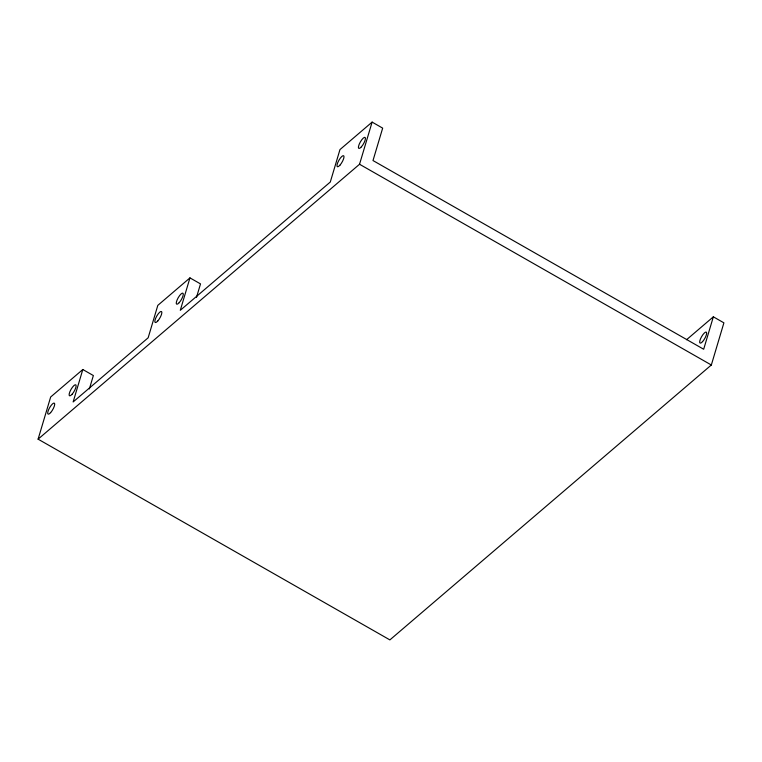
<?xml version="1.0" encoding="UTF-8"?>
<svg xmlns="http://www.w3.org/2000/svg" width="762" height="762" viewBox="0 0 762 762"><rect width="100%" height="100%" fill="white"/><g stroke="black" fill="none" stroke-linecap="round" stroke-linejoin="round"><path stroke-width="1.14" d="M686.562 339.728L713.346 316.821L723.9 322.84L711.337 364.998L389.887 639.899L38.1 439.16L50.663 397.002L82.81 369.513L93.364 375.542L89.364 388.953M82.81 369.513L73.142 401.945L148.152 337.795L157.81 305.372L189.957 277.882L200.511 283.902L196.51 297.323M189.957 277.882L180.289 310.305L330.298 182.023L339.966 149.59L372.113 122.101L382.667 128.13L372.999 160.553L703.678 349.244L713.346 316.821M38.1 439.16L359.54 164.259L372.113 122.101M359.54 164.259L711.337 364.998M702.583 341.605A6.344 1.838 -60.3 0 0 706.45 332.232A6.344 1.838 -60.3 0 0 700.43 339.014A6.344 1.838 -60.3 0 0 702.583 341.605M157.772 320.993A6.344 1.838 -60.3 0 0 161.639 311.62A6.344 1.838 -60.3 0 0 155.61 318.402A6.344 1.838 -60.3 0 0 157.772 320.993M179.203 302.666A6.344 1.838 -60.3 0 0 183.07 293.294A6.344 1.838 -60.3 0 0 177.041 300.076A6.344 1.838 -60.3 0 0 179.203 302.666M50.625 412.623A6.344 1.838 -60.3 0 0 54.493 403.25A6.344 1.838 -60.3 0 0 48.463 410.032A6.344 1.838 -60.3 0 0 50.625 412.623M72.047 394.297A6.344 1.838 -60.3 0 0 75.914 384.924A6.344 1.838 -60.3 0 0 69.894 391.706A6.344 1.838 -60.3 0 0 72.047 394.297M361.35 146.885A6.344 1.838 -60.3 0 0 365.217 137.512A6.344 1.838 -60.3 0 0 359.188 144.294A6.344 1.838 -60.3 0 0 361.35 146.885M339.919 165.211A6.344 1.838 -60.3 0 0 343.786 155.839A6.344 1.838 -60.3 0 0 337.757 162.62A6.344 1.838 -60.3 0 0 339.919 165.211"/></g></svg>
